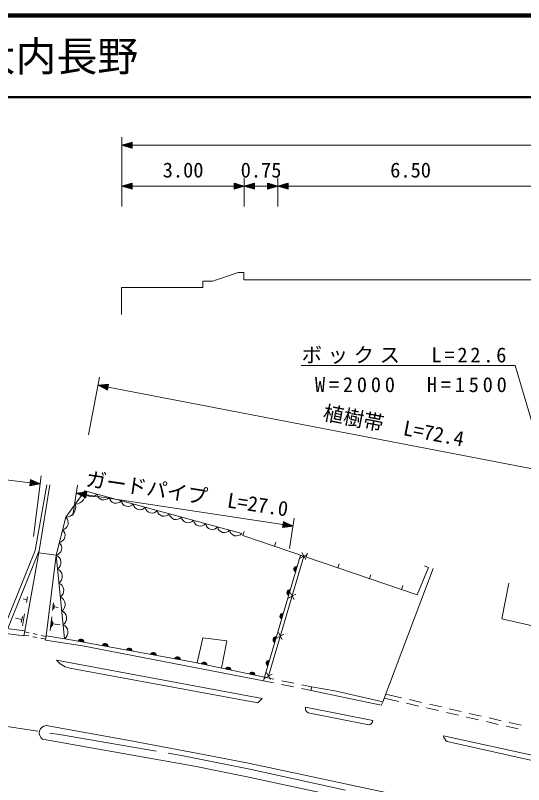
# Model space of a CAD drawing. Units: millimetres, scale not verified. Extents: x 40000 to 680000, y 20000 to 380000.
# Drawn here: x 425010 to 487160, y 285854 to 380000 of the extents above; entities that cross this region are included whole.
import ezdxf
from ezdxf.enums import TextEntityAlignment as Align

# ---------------------------------------------------------------- set-up
doc = ezdxf.new("R2010")
doc.units = ezdxf.units.MM
doc.header["$LTSCALE"] = 1000
doc.linetypes.add('CHAIN', pattern=[18.5, 12, -1.5, 3.5, -1.5])
for name, color, linetype, lineweight in [('M-BGD', 7, 'Continuous', 13), ('M-BMK', 2, 'CHAIN', 13), ('M-STR-HTXT', 7, 'Continuous', 13), ('M-STR-STRD', 7, 'Continuous', 13), ('M-TTL', 2, 'Continuous', 140), ('M-TTL-LINE', 7, 'Continuous', 50)]:
    doc.layers.add(name, color=color, linetype=linetype, lineweight=lineweight)
doc.layers.add('M-TTL-TXT', color=7, linetype='Continuous')
doc.styles.add('ＭＳ ゴシック', font='')
doc.styles.get('ＭＳ ゴシック').set_extended_font_data('MS Gothic')

msp = doc.modelspace()

# ---------------------------------------------------------------- linework, layer by layer
at = {"layer": 'M-BGD'}
for p, q in [((438035, 356615), (438035, 365107)), ((438035, 364107), (439285, 364482)), ((439035, 364407), (439285, 364407)), ((439285, 363732), (439285, 364482)), ((438035, 364107), (439285, 363732)), ((438035, 364107), (439285, 364107)), ((439285, 364182), (438285, 364182)), ((439285, 364032), (438285, 364032)), ((438535, 364257), (439285, 364257)), ((438535, 363957), (439285, 363957)), ((439285, 364332), (438785, 364332)), ((439285, 363882), (438785, 363882)), ((439035, 363807), (439285, 363807)), ((439285, 364107), (453003, 364107)), ((453003, 364107), (457099, 364107)), ((457099, 364107), (489580, 364107)), ((453003, 356615), (453003, 360107)), ((457099, 356615), (457099, 360107)), ((438035, 359107), (439285, 359482)), ((438035, 359107), (439285, 358732)), ((438035, 359107), (439285, 359107)), ((439285, 359182), (438285, 359182)), ((439285, 359032), (438285, 359032)), ((438535, 359257), (439285, 359257)), ((438535, 358957), (439285, 358957)), ((439285, 359332), (438785, 359332)), ((439285, 358882), (438785, 358882)), ((439035, 359407), (439285, 359407)), ((439035, 358807), (439285, 358807)), ((439285, 358732), (439285, 359482)), ((439285, 359107), (451753, 359107)), ((453003, 359107), (451753, 359482)), ((451753, 359482), (451753, 358732)), ((452003, 359407), (451753, 359407)), ((451753, 359332), (452253, 359332)), ((452503, 359257), (451753, 359257)), ((451753, 359182), (452753, 359182)), ((453003, 359107), (451753, 358732)), ((453003, 359107), (451753, 359107)), ((451753, 359032), (452753, 359032)), ((452503, 358957), (451753, 358957)), ((451753, 358882), (452253, 358882)), ((452003, 358807), (451753, 358807)), ((453003, 359107), (454253, 359482)), ((453003, 359107), (454253, 358732)), ((453003, 359107), (454253, 359107)), ((454253, 359182), (453253, 359182)), ((454253, 359032), (453253, 359032)), ((453503, 359257), (454253, 359257)), ((453503, 358957), (454253, 358957)), ((454253, 359332), (453753, 359332)), ((454253, 358882), (453753, 358882)), ((454003, 359407), (454253, 359407)), ((454003, 358807), (454253, 358807)), ((454253, 358732), (454253, 359482)), ((454253, 359107), (455849, 359107)), ((457099, 359107), (455849, 359482)), ((455849, 359482), (455849, 358732)), ((456099, 359407), (455849, 359407)), ((455849, 359332), (456349, 359332)), ((456599, 359257), (455849, 359257)), ((455849, 359182), (456849, 359182)), ((457099, 359107), (455849, 358732)), ((457099, 359107), (455849, 359107)), ((455849, 359032), (456849, 359032)), ((456599, 358957), (455849, 358957)), ((455849, 358882), (456349, 358882)), ((456099, 358807), (455849, 358807)), ((457099, 359107), (458349, 359482)), ((457099, 359107), (458349, 358732)), ((457099, 359107), (458349, 359107)), ((458349, 359182), (457349, 359182)), ((458349, 359032), (457349, 359032)), ((457599, 359257), (458349, 359257)), ((457599, 358957), (458349, 358957)), ((458349, 359332), (457849, 359332)), ((458349, 358882), (457849, 358882)), ((458099, 359407), (458349, 359407)), ((458099, 358807), (458349, 358807)), ((458349, 358732), (458349, 359482)), ((458349, 359107), (488330, 359107)), ((449100, 347486), (452255, 348548)), ((452255, 348548), (452953, 348548)), ((452953, 348548), (452953, 347618)), ((447938, 346688), (447938, 347486)), ((447938, 347486), (449100, 347486)), ((452953, 347618), (490681, 347618)), ((437974, 343401), (437974, 346688)), ((437974, 346688), (447938, 346688)), ((428863, 322552), (427424, 314509)), ((429202, 322552), (427894, 314221)), ((431158, 318585), (433520, 321803)), ((433520, 321803), (452685, 316604)), ((429988, 313936), (431158, 318585)), ((452818, 316360), (452979, 316833)), ((474151, 309081), (452818, 316360)), ((456696, 315037), (456858, 315510)), ((427424, 314509), (423581, 305006)), ((427936, 314488), (424077, 304945)), ((427894, 314221), (426154, 304687)), ((427894, 314221), (429988, 313936)), ((429988, 313936), (428766, 304076)), ((431031, 303715), (429988, 313936)), ((459871, 313951), (455467, 299007)), ((460292, 313827), (455964, 299141)), ((460731, 314066), (459852, 313587)), ((460531, 313388), (460052, 314266)), ((460575, 313713), (460737, 314186)), ((464454, 312390), (464615, 312863)), ((475523, 312447), (475060, 312635)), ((469925, 295972), (476107, 312307)), ((475523, 312447), (474151, 309081)), ((468333, 311066), (468494, 311540)), ((472211, 309743), (472373, 310216)), ((485336, 310529), (484489, 306127)), ((426506, 308841), (426376, 308131)), ((459288, 309171), (458410, 308692)), ((459088, 308492), (458610, 309370)), ((426057, 304051), (391720, 308575)), ((426441, 308486), (425967, 308572)), ((429550, 307144), (429668, 308103)), ((429707, 307368), (429767, 307848)), ((429737, 307608), (430248, 307544)), ((425798, 306076), (425015, 306219)), ((425865, 306443), (425731, 305709)), ((426128, 306774), (425860, 305306)), ((429247, 304704), (429455, 306378)), ((484489, 306127), (494649, 303841)), ((429411, 305109), (429514, 305946)), ((429548, 305305), (429600, 305723)), ((429574, 305514), (430467, 305403)), ((426154, 304687), (423581, 305006)), ((426057, 304051), (426154, 304687)), ((426659, 304052), (426074, 304161)), ((426135, 304566), (426713, 304437)), ((427201, 304329), (427689, 304220)), ((428177, 304112), (428755, 303983)), ((457846, 304275), (456967, 303797)), ((457646, 303597), (457167, 304475)), ((427642, 303869), (427150, 303960)), ((428719, 303669), (428134, 303777)), ((428766, 304076), (428702, 303531)), ((428702, 303531), (433223, 302849)), ((428766, 304076), (431286, 303675)), ((446599, 300875), (431286, 303675)), ((447941, 303830), (447232, 300742)), ((450882, 303444), (447941, 303830)), ((450202, 300116), (450882, 303444)), ((433223, 302849), (455348, 298548)), ((455467, 299007), (446599, 300875)), ((456203, 298702), (455725, 299580)), ((455348, 298548), (455467, 299007)), ((456557, 298308), (455348, 298548)), ((456622, 298770), (455467, 299007)), ((456403, 299380), (455525, 298902)), ((459071, 298268), (457602, 298569)), ((459009, 297822), (457537, 298114)), ((461198, 297387), (459990, 297627)), ((461206, 297829), (460051, 298066)), ((461198, 297387), (461206, 297829)), ((461206, 297829), (464084, 297321)), ((469746, 295570), (461198, 297387)), ((464084, 297321), (469925, 295972)), ((470287, 296930), (472228, 296484)), ((469925, 295972), (469746, 295570)), ((470103, 296444), (471883, 296034)), ((472857, 295810), (474319, 295474)), ((473202, 296259), (474664, 295923)), ((475639, 295699), (477100, 295362)), ((475294, 295249), (476755, 294913)), ((477730, 294689), (479192, 294353)), ((478075, 295138), (479537, 294802)), ((480166, 294128), (481628, 293792)), ((480511, 294578), (481973, 294241)), ((482948, 294017), (484410, 293681)), ((482603, 293568), (484064, 293231)), ((485039, 293007), (486501, 292671)), ((485384, 293456), (486846, 293120))]:
    msp.add_line(p, q, dxfattribs=at)
for centre, radius, start, end in [((432328, 321440), 1246, 270.49614, 16.95062), ((434344, 321925), 833, 188.39926, 321.24272), ((435818, 321525), 833, 188.39926, 321.24272), ((431147, 319831), 1246, 270.49614, 16.95062), ((437293, 321125), 833, 188.39926, 321.24272), ((438767, 320725), 833, 188.39926, 321.24272), ((440241, 320325), 833, 188.39926, 321.24272), ((441715, 319925), 833, 188.39926, 321.24272), ((443189, 319525), 833, 188.39926, 321.24272), ((430586, 317905), 888, 281.80892, 49.94747), ((444664, 319125), 833, 188.39926, 321.24272), ((446138, 318725), 833, 188.39926, 321.24272), ((447612, 318325), 833, 188.39926, 321.24272), ((449086, 317925), 833, 188.39926, 321.24272), ((450561, 317525), 833, 188.39926, 321.24272), ((430196, 316355), 888, 281.80892, 49.94747), ((452035, 317125), 833, 188.39926, 321.24272), ((429806, 314805), 888, 281.80892, 49.94747), ((429595, 313035), 983, 305.25374, 66.39893), ((459417, 312219), 354, 82.3783, 244.78348), ((429768, 311332), 983, 305.25374, 66.39893), ((459417, 312219), 283, 84.60234, 242.55944), ((459417, 312219), 212, 88.34867, 238.81312), ((459417, 312219), 142, 96.0604, 231.10139), ((459417, 312219), 100, 106.37806, 220.78372), ((459417, 312219), 100, 106.37806, 220.78372), ((429942, 309628), 983, 305.25374, 66.39893), ((430116, 307925), 983, 305.25374, 66.39893), ((458569, 309341), 354, 82.3783, 244.78348), ((458569, 309341), 283, 84.60234, 242.55944), ((458569, 309341), 212, 88.34867, 238.81312), ((458569, 309341), 142, 96.0604, 231.10139), ((458569, 309341), 100, 106.37806, 220.78372), ((458569, 309341), 100, 106.37806, 220.78372), ((430290, 306221), 983, 305.25374, 66.39893), ((457721, 306464), 354, 82.3783, 244.78348), ((457721, 306464), 283, 84.60234, 242.55944), ((457721, 306464), 212, 88.34867, 238.81312), ((457721, 306464), 142, 96.0604, 231.10139), ((457721, 306464), 100, 106.37806, 220.78372), ((457721, 306464), 100, 106.37806, 220.78372), ((430464, 304518), 983, 305.25374, 66.39893), ((433031, 303301), 354, 358.43768, 160.84286), ((433031, 303301), 283, 0.66172, 158.61882), ((433031, 303301), 212, 4.40805, 154.87249), ((433031, 303301), 142, 12.11977, 147.16076), ((433031, 303301), 100, 22.43744, 136.8431), ((433031, 303301), 100, 22.43744, 136.8431), ((456873, 303586), 354, 82.3783, 244.78348), ((456873, 303586), 283, 84.60234, 242.55944), ((456873, 303586), 212, 88.34867, 238.81312), ((456873, 303586), 142, 96.0604, 231.10139), ((456873, 303586), 100, 106.37806, 220.78372), ((456873, 303586), 100, 106.37806, 220.78372), ((435982, 302761), 354, 358.43768, 160.84286), ((435982, 302761), 283, 0.66172, 158.61882), ((435982, 302761), 212, 4.40805, 154.87249), ((435982, 302761), 142, 12.11977, 147.16076), ((435982, 302761), 100, 22.43744, 136.8431), ((435982, 302761), 100, 22.43744, 136.8431), ((438933, 302222), 354, 358.43768, 160.84286), ((438933, 302222), 283, 0.66172, 158.61882), ((438933, 302222), 212, 4.40805, 154.87249), ((438933, 302222), 142, 12.11977, 147.16076), ((438933, 302222), 100, 22.43744, 136.8431), ((438933, 302222), 100, 22.43744, 136.8431), ((441884, 301682), 354, 358.43768, 160.84286), ((441884, 301682), 283, 0.66172, 158.61882), ((441884, 301682), 212, 4.40805, 154.87249), ((441884, 301682), 142, 12.11977, 147.16076), ((441884, 301682), 100, 22.43744, 136.8431), ((441884, 301682), 100, 22.43744, 136.8431), ((444835, 301143), 354, 358.43768, 160.84286), ((444835, 301143), 283, 0.66172, 158.61882), ((444835, 301143), 212, 4.40805, 154.87249), ((444835, 301143), 142, 12.11977, 147.16076), ((444835, 301143), 100, 22.43744, 136.8431), ((444835, 301143), 100, 22.43744, 136.8431), ((448086, 300507), 354, 356.9029, 159.30808), ((448086, 300507), 283, 359.12694, 157.08404), ((448086, 300507), 212, 2.87327, 153.33772), ((448086, 300507), 142, 10.585, 145.62599), ((448086, 300507), 100, 20.90266, 135.30832), ((448086, 300507), 100, 20.90266, 135.30832), ((456025, 300708), 354, 82.3783, 244.78348), ((456025, 300708), 283, 84.60234, 242.55944), ((456025, 300708), 212, 88.34867, 238.81312), ((456025, 300708), 142, 96.0604, 231.10139), ((456025, 300708), 100, 106.37806, 220.78372), ((456025, 300708), 100, 106.37806, 220.78372), ((451022, 299888), 354, 356.9029, 159.30808), ((451022, 299888), 283, 359.12694, 157.08404), ((451022, 299888), 212, 2.87327, 153.33772), ((451022, 299888), 142, 10.585, 145.62599), ((451022, 299888), 100, 20.90266, 135.30832), ((451022, 299888), 100, 20.90266, 135.30832), ((453958, 299270), 354, 356.9029, 159.30808), ((453958, 299270), 283, 359.12694, 157.08404), ((453958, 299270), 212, 2.87327, 153.33772), ((453958, 299270), 142, 10.585, 145.62599), ((453958, 299270), 100, 20.90266, 135.30832), ((453958, 299270), 100, 20.90266, 135.30832)]:
    msp.add_arc(centre, radius, start, end, dxfattribs=at)
at = {"layer": 'M-BMK'}
for p, q in [((415895, 294211), (430387, 291987)), ((430387, 291987), (445542, 289363)), ((445542, 289363), (453670, 287754)), ((453670, 287754), (468941, 284375))]:
    msp.add_line(p, q, dxfattribs=at)
at = {"layer": 'M-STR-HTXT'}
for p, q in [((459948, 337141), (486140, 337141)), ((499648, 291186), (486140, 337141)), ((433946, 328657), (435305, 335717)), ((435116, 334735), (436414, 334867)), ((435116, 334735), (436273, 334131)), ((435116, 334735), (436344, 334499)), ((436329, 334426), (435347, 334615)), ((436358, 334573), (435376, 334762)), ((435579, 334494), (436315, 334352)), ((435635, 334788), (436372, 334647)), ((436301, 334278), (435810, 334373)), ((436386, 334720), (435895, 334815)), ((436041, 334252), (436287, 334205)), ((436155, 334841), (436400, 334794)), ((436273, 334131), (436414, 334867)), ((436344, 334499), (505457, 321200)), ((364234, 330579), (426802, 322808)), ((426849, 323180), (426756, 322436)), ((427565, 322864), (426821, 322957)), ((426830, 323031), (427326, 322970)), ((427087, 323075), (426839, 323106)), ((428043, 322654), (426849, 323180)), ((427243, 316210), (428166, 323646)), ((428043, 322654), (426756, 322436)), ((427013, 322479), (426765, 322510)), ((426775, 322585), (427271, 322523)), ((427528, 322567), (426784, 322659)), ((426793, 322733), (427785, 322610)), ((428043, 322654), (426802, 322808)), ((426812, 322882), (427804, 322759)), ((432048, 318789), (432614, 322510)), ((432464, 321521), (433756, 321704)), ((432464, 321521), (433643, 320963)), ((432464, 321521), (433699, 321333)), ((433688, 321259), (432699, 321410)), ((433711, 321407), (432722, 321558)), ((432935, 321298), (433677, 321185)), ((432981, 321594), (433722, 321482)), ((433666, 321111), (433171, 321186)), ((433733, 321556), (433239, 321631)), ((433407, 321074), (433654, 321037)), ((433497, 321668), (433745, 321630)), ((433643, 320963), (433756, 321704)), ((433699, 321333), (457731, 317674)), ((458551, 314754), (459117, 318475)), ((457787, 318045), (457674, 317304)), ((458967, 317486), (457674, 317304)), ((457933, 317340), (457686, 317378)), ((457697, 317452), (458191, 317377)), ((458450, 317413), (457708, 317526)), ((457720, 317600), (458708, 317450)), ((458967, 317486), (457731, 317674)), ((457742, 317749), (458731, 317598)), ((458495, 317710), (457753, 317823)), ((457765, 317897), (458259, 317822)), ((458023, 317933), (457776, 317971)), ((458967, 317486), (457787, 318045))]:
    msp.add_line(p, q, dxfattribs=at)
at = {"layer": 'M-STR-STRD'}
for p, q in [((430483, 300637), (430043, 301099)), ((430043, 301099), (455203, 296394)), ((431082, 300269), (430483, 300637)), ((431657, 300115), (431082, 300269)), ((454664, 295868), (431657, 300115)), ((455203, 296394), (454664, 295868)), ((468742, 293685), (460482, 295330)), ((460817, 294622), (468217, 293151)), ((428781, 293084), (438734, 291275)), ((446923, 288105), (428327, 291414)), ((438734, 291275), (447144, 289687)), ((501971, 286384), (477374, 291844)), ((477818, 291142), (495072, 287246)), ((447144, 289687), (453499, 288485)), ((453149, 286840), (446923, 288105)), ((453499, 288485), (481154, 282597)), ((453149, 286840), (480788, 280948))]:
    msp.add_line(p, q, dxfattribs=at)
for centre, radius, start, end in [((461188, 295230), 713, 171.95296, 238.60249), ((428853, 292168), 919, 94.44719, 235.07432), ((468097, 293794), 654, 280.54981, 350.39721), ((478277, 291924), 906, 185.03295, 239.58547)]:
    msp.add_arc(centre, radius, start, end, dxfattribs=at)
at = {"layer": 'M-TTL'}
msp.add_line((680000, 380000), (40000, 380000), dxfattribs=at)
at = {"layer": 'M-TTL-LINE'}
msp.add_line((40000, 370000), (680000, 370000), dxfattribs=at)

# ---------------------------------------------------------------- texts
at = {"layer": 'M-BGD', "style": 'ＭＳ ゴシック'}
for s, p in [('3.00', (445519, 359607)), ('0.75', (455051, 359607)), ('6.50', (473339, 359607))]:
    msp.add_text(s, height=1833, dxfattribs=at).set_placement(p, align=Align.BOTTOM_CENTER)
at = {"layer": 'M-STR-HTXT', "style": 'ＭＳ ゴシック'}
for s, rotation, p in [('植樹帯  L=72.4', 349.108, (470995, 328340)), ('ガードパイプ  L=27.0', 351.343, (445790, 319998))]:
    msp.add_text(s, height=1833, rotation=rotation, dxfattribs=at).set_placement(p, align=Align.BOTTOM_CENTER)
at = {"layer": 'M-STR-HTXT', "char_height": 1833, "attachment_point": 8, "style": 'ＭＳ ゴシック'}
for s, insert in [('\\T1.27;ボックス\u3000L=22.6', (472704, 337342)), ('\\T1.37;W=2000\u3000H=1500', (473606, 333862))]:
    msp.add_mtext(s, dxfattribs=dict(at, insert=insert))
at = {"layer": 'M-TTL-TXT', "style": 'ＭＳ ゴシック'}
msp.add_text('山口市大内長野', height=3666, dxfattribs=at).set_placement((405024, 375000), align=Align.MIDDLE_LEFT)

doc.saveas('drawing.dxf')
